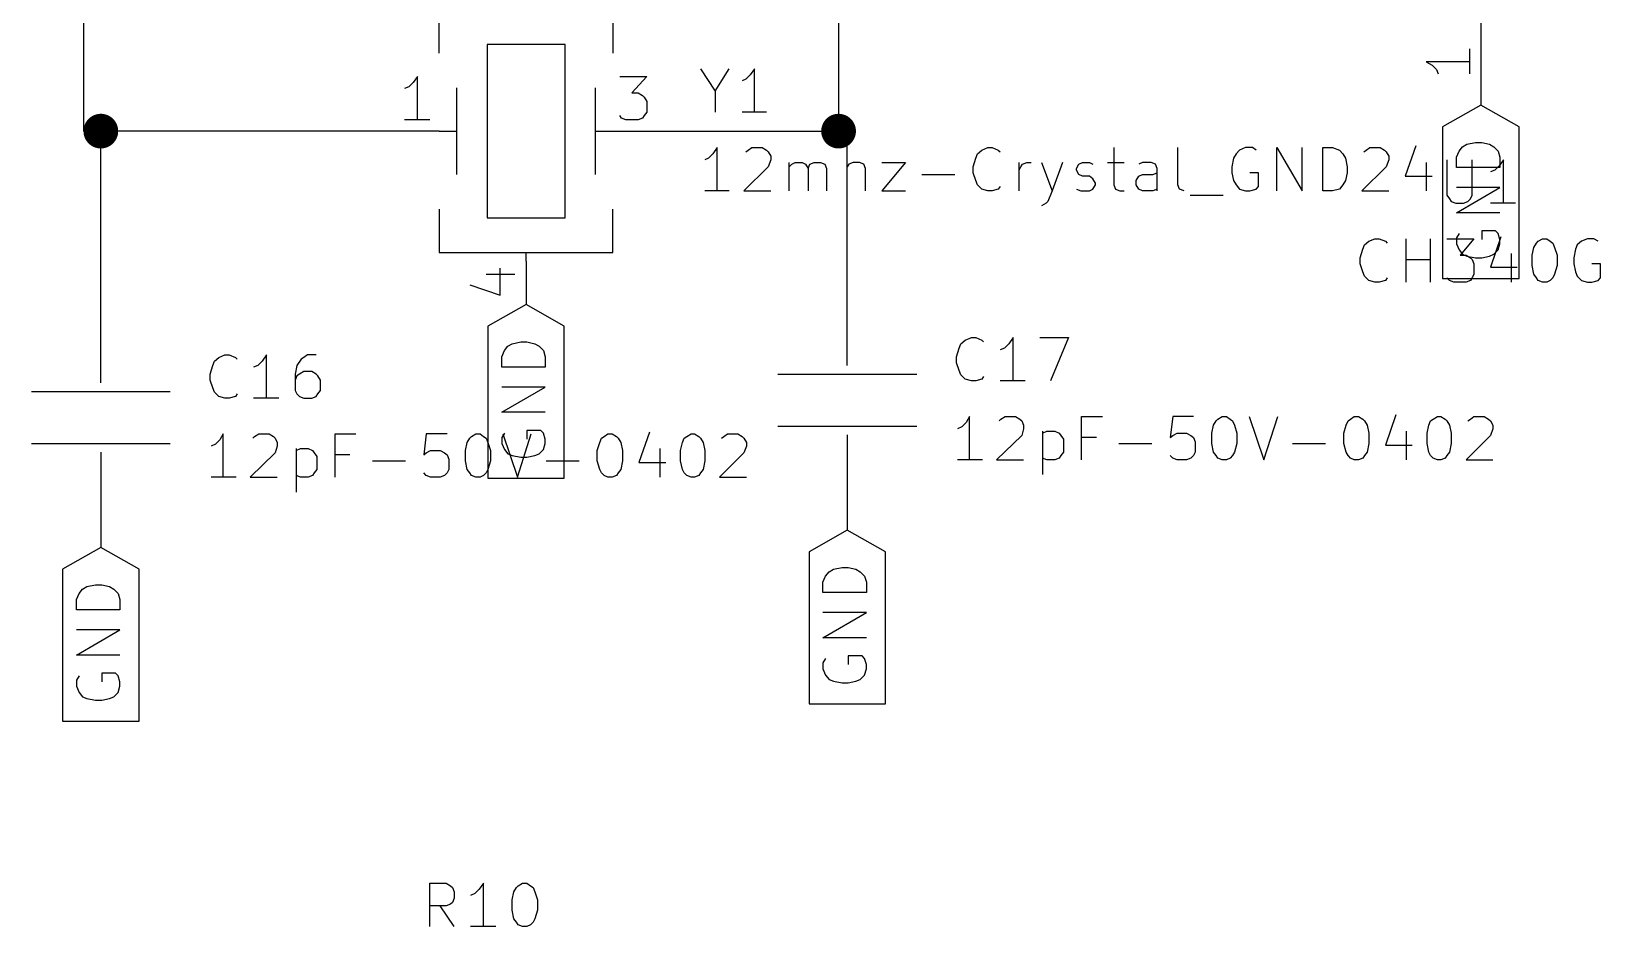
# Model space of a CAD drawing. Extents: x 0.4 to 11.3, y -7.9 to -0.4.
# Drawn here: x 3.33 to 5.138, y -3.397 to -2.365 of the extents above; entities that cross this region are included whole.
import ezdxf

# ---------------------------------------------------------------- set-up
doc = ezdxf.new("R2010")
doc.units = 0
doc.header["$MEASUREMENT"] = 0
for name, color, linetype in [('CYAN2', 4, 'CONTINUOUS'), ('GREEN2', 3, 'CONTINUOUS'), ('RED2', 1, 'CONTINUOUS')]:
    doc.layers.add(name, color=color, linetype=linetype)

msp = doc.modelspace()

# ---------------------------------------------------------------- linework, layer by layer
at = {"layer": 'CYAN2', "linetype": 'CONTINUOUS'}
for p, q in [((4.101, -2.408), (4.118, -2.434)), ((4.118, -2.434), (4.134, -2.408)), ((4.153, -2.42), (4.149, -2.422)), ((4.158, -2.415), (4.153, -2.42)), ((4.163, -2.408), (4.158, -2.415)), ((4.163, -2.458), (4.163, -2.408)), ((4.118, -2.434), (4.118, -2.458)), ((4.177, -2.458), (4.149, -2.458)), ((4.11, -2.511), (4.106, -2.513)), ((4.115, -2.506), (4.11, -2.511)), ((4.12, -2.499), (4.115, -2.506)), ((4.12, -2.549), (4.12, -2.499)), ((4.153, -2.504), (4.156, -2.502)), ((4.156, -2.502), (4.16, -2.499)), ((4.16, -2.499), (4.172, -2.499)), ((4.172, -2.499), (4.177, -2.502)), ((4.177, -2.502), (4.179, -2.504)), ((4.179, -2.504), (4.182, -2.509)), ((4.182, -2.513), (4.179, -2.521)), ((4.182, -2.509), (4.182, -2.513)), ((4.27, -2.549), (4.27, -2.499)), ((4.415, -2.521), (4.418, -2.511)), ((4.418, -2.511), (4.42, -2.506)), ((4.42, -2.506), (4.425, -2.502)), ((4.425, -2.502), (4.432, -2.499)), ((4.432, -2.499), (4.437, -2.499)), ((4.437, -2.499), (4.444, -2.502)), ((4.444, -2.502), (4.446, -2.504)), ((4.577, -2.499), (4.577, -2.542)), ((4.651, -2.542), (4.651, -2.499)), ((4.715, -2.511), (4.713, -2.521)), ((4.718, -2.506), (4.715, -2.511)), ((4.722, -2.502), (4.718, -2.506)), ((4.729, -2.499), (4.722, -2.502)), ((4.737, -2.499), (4.729, -2.499)), ((4.741, -2.502), (4.737, -2.499)), ((4.765, -2.549), (4.765, -2.499)), ((4.765, -2.499), (4.794, -2.549)), ((4.794, -2.549), (4.794, -2.499)), ((4.818, -2.549), (4.818, -2.499)), ((4.818, -2.499), (4.829, -2.499)), ((4.829, -2.499), (4.837, -2.502)), ((4.837, -2.502), (4.841, -2.506)), ((4.841, -2.506), (4.844, -2.511)), ((4.844, -2.511), (4.846, -2.521)), ((4.865, -2.504), (4.868, -2.502)), ((4.868, -2.502), (4.872, -2.499)), ((4.872, -2.499), (4.884, -2.499)), ((4.884, -2.499), (4.889, -2.502)), ((4.889, -2.502), (4.891, -2.504)), ((4.891, -2.504), (4.894, -2.509)), ((4.894, -2.513), (4.891, -2.521)), ((4.894, -2.509), (4.894, -2.513)), ((4.925, -2.497), (4.913, -2.532)), ((4.961, -2.513), (4.961, -2.554)), ((4.99, -2.554), (4.99, -2.513)), ((5.026, -2.513), (5.021, -2.52)), ((5.026, -2.563), (5.026, -2.513)), ((4.179, -2.521), (4.151, -2.549)), ((4.203, -2.549), (4.203, -2.516)), ((4.203, -2.521), (4.206, -2.518)), ((4.206, -2.518), (4.21, -2.516)), ((4.21, -2.516), (4.218, -2.516)), ((4.218, -2.516), (4.222, -2.518)), ((4.222, -2.518), (4.225, -2.523)), ((4.225, -2.523), (4.227, -2.518)), ((4.225, -2.523), (4.225, -2.549)), ((4.227, -2.518), (4.232, -2.516)), ((4.232, -2.516), (4.239, -2.516)), ((4.239, -2.516), (4.244, -2.518)), ((4.244, -2.518), (4.246, -2.523)), ((4.246, -2.523), (4.246, -2.549)), ((4.272, -2.518), (4.27, -2.521)), ((4.277, -2.516), (4.272, -2.518)), ((4.284, -2.516), (4.277, -2.516)), ((4.289, -2.518), (4.284, -2.516)), ((4.291, -2.523), (4.289, -2.518)), ((4.291, -2.549), (4.291, -2.523)), ((4.31, -2.516), (4.337, -2.516)), ((4.337, -2.516), (4.31, -2.549)), ((4.356, -2.53), (4.394, -2.53)), ((4.415, -2.528), (4.415, -2.521)), ((4.418, -2.537), (4.415, -2.528)), ((4.468, -2.549), (4.468, -2.516)), ((4.468, -2.525), (4.47, -2.521)), ((4.47, -2.521), (4.472, -2.518)), ((4.472, -2.518), (4.477, -2.516)), ((4.477, -2.516), (4.482, -2.516)), ((4.494, -2.516), (4.506, -2.549)), ((4.518, -2.516), (4.506, -2.549)), ((4.534, -2.523), (4.537, -2.518)), ((4.534, -2.525), (4.534, -2.523)), ((4.537, -2.53), (4.534, -2.525)), ((4.537, -2.518), (4.541, -2.516)), ((4.541, -2.532), (4.537, -2.53)), ((4.541, -2.516), (4.549, -2.516)), ((4.549, -2.516), (4.553, -2.518)), ((4.57, -2.516), (4.589, -2.516)), ((4.61, -2.516), (4.606, -2.518)), ((4.606, -2.532), (4.61, -2.53)), ((4.62, -2.516), (4.61, -2.516)), ((4.61, -2.53), (4.622, -2.53)), ((4.625, -2.518), (4.62, -2.516)), ((4.622, -2.53), (4.627, -2.528)), ((4.627, -2.523), (4.625, -2.518)), ((4.627, -2.549), (4.627, -2.523)), ((4.713, -2.521), (4.713, -2.528)), ((4.713, -2.528), (4.715, -2.537)), ((4.744, -2.528), (4.734, -2.528)), ((4.744, -2.544), (4.744, -2.528)), ((4.846, -2.528), (4.844, -2.537)), ((4.846, -2.521), (4.846, -2.528)), ((4.891, -2.521), (4.863, -2.549)), ((4.937, -2.516), (4.937, -2.549)), ((5.016, -2.525), (5.011, -2.527)), ((5.021, -2.52), (5.016, -2.525)), ((4.134, -2.549), (4.106, -2.549)), ((4.151, -2.549), (4.182, -2.549)), ((4.31, -2.549), (4.337, -2.549)), ((4.42, -2.542), (4.418, -2.537)), ((4.425, -2.547), (4.42, -2.542)), ((4.432, -2.549), (4.425, -2.547)), ((4.437, -2.549), (4.432, -2.549)), ((4.444, -2.547), (4.437, -2.549)), ((4.446, -2.544), (4.444, -2.547)), ((4.506, -2.549), (4.501, -2.561)), ((4.534, -2.547), (4.539, -2.549)), ((4.539, -2.549), (4.549, -2.549)), ((4.549, -2.532), (4.541, -2.532)), ((4.553, -2.535), (4.549, -2.532)), ((4.549, -2.549), (4.553, -2.547)), ((4.556, -2.54), (4.553, -2.535)), ((4.553, -2.547), (4.556, -2.542)), ((4.556, -2.542), (4.556, -2.54)), ((4.577, -2.542), (4.579, -2.547)), ((4.579, -2.547), (4.584, -2.549)), ((4.584, -2.549), (4.589, -2.549)), ((4.603, -2.537), (4.606, -2.532)), ((4.603, -2.542), (4.603, -2.537)), ((4.606, -2.547), (4.603, -2.542)), ((4.61, -2.549), (4.606, -2.547)), ((4.622, -2.549), (4.61, -2.549)), ((4.627, -2.547), (4.622, -2.549)), ((4.653, -2.547), (4.651, -2.542)), ((4.658, -2.549), (4.653, -2.547)), ((4.715, -2.537), (4.718, -2.542)), ((4.718, -2.542), (4.722, -2.547)), ((4.722, -2.547), (4.729, -2.549)), ((4.729, -2.549), (4.734, -2.549)), ((4.734, -2.549), (4.741, -2.547)), ((4.741, -2.547), (4.744, -2.544)), ((4.829, -2.549), (4.818, -2.549)), ((4.837, -2.547), (4.829, -2.549)), ((4.841, -2.542), (4.837, -2.547)), ((4.844, -2.537), (4.841, -2.542)), ((4.863, -2.549), (4.894, -2.549)), ((4.913, -2.532), (4.944, -2.532)), ((4.499, -2.563), (4.494, -2.566)), ((4.501, -2.561), (4.499, -2.563)), ((4.665, -2.554), (4.703, -2.554)), ((4.961, -2.554), (4.964, -2.558)), ((4.964, -2.558), (4.966, -2.561)), ((4.966, -2.561), (4.971, -2.563)), ((4.971, -2.563), (4.98, -2.563)), ((4.98, -2.563), (4.985, -2.561)), ((4.985, -2.561), (4.988, -2.558)), ((4.988, -2.558), (4.99, -2.554)), ((5.04, -2.563), (5.011, -2.563)), ((5.023, -2.602), (5.011, -2.637)), ((4.861, -2.626), (4.864, -2.616)), ((4.864, -2.616), (4.866, -2.611)), ((4.866, -2.611), (4.871, -2.607)), ((4.871, -2.607), (4.878, -2.604)), ((4.878, -2.604), (4.883, -2.604)), ((4.883, -2.604), (4.89, -2.607)), ((4.89, -2.607), (4.892, -2.609)), ((4.914, -2.654), (4.914, -2.604)), ((4.942, -2.654), (4.942, -2.604)), ((4.961, -2.604), (4.992, -2.604)), ((4.992, -2.604), (4.976, -2.623)), ((5.035, -2.621), (5.035, -2.654)), ((5.059, -2.623), (5.061, -2.614)), ((5.061, -2.614), (5.064, -2.609)), ((5.064, -2.609), (5.066, -2.607)), ((5.066, -2.607), (5.071, -2.604)), ((5.071, -2.604), (5.076, -2.604)), ((5.076, -2.604), (5.08, -2.607)), ((5.08, -2.607), (5.083, -2.609)), ((5.083, -2.609), (5.085, -2.614)), ((5.085, -2.614), (5.088, -2.623)), ((5.109, -2.616), (5.107, -2.626)), ((5.111, -2.611), (5.109, -2.616)), ((5.116, -2.607), (5.111, -2.611)), ((5.123, -2.604), (5.116, -2.607)), ((5.13, -2.604), (5.123, -2.604)), ((5.135, -2.607), (5.13, -2.604)), ((4.861, -2.633), (4.861, -2.626)), ((4.864, -2.642), (4.861, -2.633)), ((4.914, -2.628), (4.942, -2.628)), ((4.976, -2.623), (4.983, -2.623)), ((4.983, -2.623), (4.988, -2.626)), ((4.988, -2.626), (4.99, -2.628)), ((4.99, -2.628), (4.992, -2.633)), ((4.992, -2.633), (4.992, -2.645)), ((5.011, -2.637), (5.042, -2.637)), ((5.059, -2.635), (5.059, -2.623)), ((5.061, -2.645), (5.059, -2.635)), ((5.088, -2.635), (5.085, -2.645)), ((5.088, -2.623), (5.088, -2.635)), ((5.107, -2.626), (5.107, -2.633)), ((5.107, -2.633), (5.109, -2.642)), ((5.138, -2.633), (5.128, -2.633)), ((5.138, -2.649), (5.138, -2.633)), ((4.866, -2.647), (4.864, -2.642)), ((4.871, -2.652), (4.866, -2.647)), ((4.878, -2.654), (4.871, -2.652)), ((4.883, -2.654), (4.878, -2.654)), ((4.89, -2.652), (4.883, -2.654)), ((4.892, -2.649), (4.89, -2.652)), ((4.964, -2.652), (4.961, -2.649)), ((4.969, -2.654), (4.964, -2.652)), ((4.983, -2.654), (4.969, -2.654)), ((4.988, -2.652), (4.983, -2.654)), ((4.99, -2.649), (4.988, -2.652)), ((4.992, -2.645), (4.99, -2.649)), ((5.064, -2.649), (5.061, -2.645)), ((5.066, -2.652), (5.064, -2.649)), ((5.071, -2.654), (5.066, -2.652)), ((5.076, -2.654), (5.071, -2.654)), ((5.08, -2.652), (5.076, -2.654)), ((5.083, -2.649), (5.08, -2.652)), ((5.085, -2.645), (5.083, -2.649)), ((5.109, -2.642), (5.111, -2.647)), ((5.111, -2.647), (5.116, -2.652)), ((5.116, -2.652), (5.123, -2.654)), ((5.123, -2.654), (5.128, -2.654)), ((5.128, -2.654), (5.135, -2.652)), ((5.135, -2.652), (5.138, -2.649)), ((4.396, -2.74), (4.399, -2.73)), ((4.399, -2.73), (4.401, -2.725)), ((4.401, -2.725), (4.406, -2.721)), ((4.406, -2.721), (4.413, -2.718)), ((4.413, -2.718), (4.418, -2.718)), ((4.418, -2.718), (4.425, -2.721)), ((4.425, -2.721), (4.427, -2.723)), ((4.451, -2.73), (4.446, -2.732)), ((4.456, -2.725), (4.451, -2.73)), ((4.461, -2.718), (4.456, -2.725)), ((4.461, -2.768), (4.461, -2.718)), ((4.492, -2.718), (4.525, -2.718)), ((4.525, -2.718), (4.504, -2.768)), ((3.539, -2.75), (3.541, -2.745)), ((3.541, -2.745), (3.546, -2.741)), ((3.546, -2.741), (3.553, -2.738)), ((3.553, -2.738), (3.558, -2.738)), ((3.558, -2.738), (3.565, -2.741)), ((3.565, -2.741), (3.567, -2.743)), ((3.596, -2.745), (3.591, -2.75)), ((3.601, -2.738), (3.596, -2.745)), ((3.601, -2.788), (3.601, -2.738)), ((3.641, -2.743), (3.636, -2.75)), ((3.644, -2.741), (3.641, -2.743)), ((3.648, -2.738), (3.644, -2.741)), ((3.658, -2.738), (3.648, -2.738)), ((4.396, -2.747), (4.396, -2.74)), ((4.399, -2.756), (4.396, -2.747)), ((3.536, -2.76), (3.539, -2.75)), ((3.536, -2.767), (3.536, -2.76)), ((3.591, -2.75), (3.586, -2.752)), ((3.636, -2.75), (3.634, -2.76)), ((3.634, -2.76), (3.634, -2.779)), ((3.636, -2.762), (3.634, -2.767)), ((3.639, -2.76), (3.636, -2.762)), ((3.644, -2.757), (3.639, -2.76)), ((3.653, -2.757), (3.644, -2.757)), ((3.658, -2.76), (3.653, -2.757)), ((3.66, -2.762), (3.658, -2.76)), ((3.663, -2.767), (3.66, -2.762)), ((4.401, -2.761), (4.399, -2.756)), ((4.406, -2.766), (4.401, -2.761)), ((4.413, -2.768), (4.406, -2.766)), ((4.425, -2.766), (4.418, -2.768)), ((4.427, -2.763), (4.425, -2.766)), ((3.539, -2.776), (3.536, -2.767)), ((3.541, -2.781), (3.539, -2.776)), ((3.546, -2.786), (3.541, -2.781)), ((3.567, -2.783), (3.565, -2.786)), ((3.634, -2.779), (3.636, -2.783)), ((3.636, -2.783), (3.639, -2.786)), ((3.658, -2.786), (3.66, -2.783)), ((3.66, -2.783), (3.663, -2.779)), ((3.663, -2.779), (3.663, -2.767)), ((4.418, -2.768), (4.413, -2.768)), ((4.475, -2.768), (4.446, -2.768)), ((3.553, -2.788), (3.546, -2.786)), ((3.558, -2.788), (3.553, -2.788)), ((3.565, -2.786), (3.558, -2.788)), ((3.615, -2.788), (3.586, -2.788)), ((3.639, -2.786), (3.644, -2.788)), ((3.644, -2.788), (3.653, -2.788)), ((3.653, -2.788), (3.658, -2.786)), ((4.407, -2.816), (4.402, -2.821)), ((4.411, -2.809), (4.407, -2.816)), ((4.411, -2.859), (4.411, -2.809)), ((4.445, -2.814), (4.447, -2.812)), ((4.447, -2.812), (4.452, -2.809)), ((4.452, -2.809), (4.464, -2.809)), ((4.464, -2.809), (4.469, -2.812)), ((4.469, -2.812), (4.471, -2.814)), ((4.471, -2.814), (4.473, -2.819)), ((4.473, -2.819), (4.473, -2.823)), ((4.54, -2.859), (4.54, -2.809)), ((4.54, -2.809), (4.564, -2.809)), ((4.645, -2.809), (4.642, -2.833)), ((4.669, -2.809), (4.645, -2.809)), ((4.69, -2.828), (4.692, -2.819)), ((4.692, -2.819), (4.695, -2.814)), ((4.695, -2.814), (4.697, -2.812)), ((4.697, -2.812), (4.702, -2.809)), ((4.702, -2.809), (4.707, -2.809)), ((4.707, -2.809), (4.711, -2.812)), ((4.711, -2.812), (4.714, -2.814)), ((4.714, -2.814), (4.716, -2.819)), ((4.716, -2.819), (4.719, -2.828)), ((4.733, -2.809), (4.75, -2.859)), ((4.75, -2.859), (4.766, -2.809)), ((4.842, -2.828), (4.845, -2.819)), ((4.845, -2.819), (4.847, -2.814)), ((4.847, -2.814), (4.85, -2.812)), ((4.85, -2.812), (4.854, -2.809)), ((4.854, -2.809), (4.859, -2.809)), ((4.859, -2.809), (4.864, -2.812)), ((4.864, -2.812), (4.866, -2.814)), ((4.866, -2.814), (4.869, -2.819)), ((4.869, -2.819), (4.871, -2.828)), ((4.902, -2.807), (4.89, -2.842)), ((4.938, -2.828), (4.94, -2.819)), ((4.94, -2.819), (4.942, -2.814)), ((4.942, -2.814), (4.945, -2.812)), ((4.945, -2.812), (4.95, -2.809)), ((4.95, -2.809), (4.954, -2.809)), ((4.954, -2.809), (4.959, -2.812)), ((4.959, -2.812), (4.961, -2.814)), ((4.961, -2.814), (4.964, -2.819)), ((4.964, -2.819), (4.966, -2.828)), ((4.985, -2.814), (4.988, -2.812)), ((4.988, -2.812), (4.992, -2.809)), ((4.992, -2.809), (5.004, -2.809)), ((5.004, -2.809), (5.009, -2.812)), ((5.009, -2.812), (5.011, -2.814)), ((5.011, -2.814), (5.014, -2.819)), ((5.014, -2.819), (5.014, -2.823)), ((3.547, -2.836), (3.542, -2.841)), ((3.551, -2.829), (3.547, -2.836)), ((3.551, -2.879), (3.551, -2.829)), ((3.585, -2.834), (3.587, -2.832)), ((3.587, -2.832), (3.592, -2.829)), ((3.592, -2.829), (3.604, -2.829)), ((3.604, -2.829), (3.609, -2.832)), ((3.609, -2.832), (3.611, -2.834)), ((3.611, -2.834), (3.613, -2.839)), ((3.68, -2.879), (3.68, -2.829)), ((3.68, -2.829), (3.704, -2.829)), ((3.785, -2.829), (3.782, -2.853)), ((3.809, -2.829), (3.785, -2.829)), ((3.832, -2.839), (3.835, -2.834)), ((3.835, -2.834), (3.837, -2.832)), ((3.837, -2.832), (3.842, -2.829)), ((3.842, -2.829), (3.847, -2.829)), ((3.847, -2.829), (3.851, -2.832)), ((3.851, -2.832), (3.854, -2.834)), ((3.854, -2.834), (3.856, -2.839)), ((3.873, -2.829), (3.89, -2.879)), ((3.89, -2.879), (3.906, -2.829)), ((3.985, -2.839), (3.987, -2.834)), ((3.987, -2.834), (3.99, -2.832)), ((3.99, -2.832), (3.994, -2.829)), ((3.994, -2.829), (3.999, -2.829)), ((3.999, -2.829), (4.004, -2.832)), ((4.004, -2.832), (4.006, -2.834)), ((4.006, -2.834), (4.009, -2.839)), ((4.042, -2.827), (4.03, -2.862)), ((4.08, -2.839), (4.082, -2.834)), ((4.082, -2.834), (4.085, -2.832)), ((4.085, -2.832), (4.09, -2.829)), ((4.09, -2.829), (4.094, -2.829)), ((4.094, -2.829), (4.099, -2.832)), ((4.099, -2.832), (4.101, -2.834)), ((4.101, -2.834), (4.104, -2.839)), ((4.125, -2.834), (4.128, -2.832)), ((4.128, -2.832), (4.132, -2.829)), ((4.132, -2.829), (4.144, -2.829)), ((4.144, -2.829), (4.149, -2.832)), ((4.149, -2.832), (4.151, -2.834)), ((4.151, -2.834), (4.154, -2.839)), ((4.402, -2.821), (4.397, -2.823)), ((4.471, -2.831), (4.442, -2.859)), ((4.473, -2.823), (4.471, -2.831)), ((4.495, -2.826), (4.495, -2.876)), ((4.495, -2.828), (4.5, -2.826)), ((4.5, -2.826), (4.509, -2.826)), ((4.509, -2.826), (4.514, -2.828)), ((4.514, -2.828), (4.516, -2.831)), ((4.516, -2.831), (4.519, -2.835)), ((4.519, -2.835), (4.519, -2.85)), ((4.557, -2.833), (4.54, -2.833)), ((4.642, -2.833), (4.645, -2.831)), ((4.645, -2.831), (4.65, -2.828)), ((4.65, -2.828), (4.661, -2.828)), ((4.661, -2.828), (4.666, -2.831)), ((4.666, -2.831), (4.669, -2.833)), ((4.669, -2.833), (4.671, -2.838)), ((4.671, -2.838), (4.671, -2.85)), ((4.69, -2.84), (4.69, -2.828)), ((4.719, -2.828), (4.719, -2.84)), ((4.842, -2.84), (4.842, -2.828)), ((4.871, -2.828), (4.871, -2.84)), ((4.914, -2.826), (4.914, -2.859)), ((4.938, -2.84), (4.938, -2.828)), ((4.966, -2.828), (4.966, -2.84)), ((5.011, -2.831), (4.983, -2.859)), ((5.014, -2.823), (5.011, -2.831)), ((3.542, -2.841), (3.537, -2.843)), ((3.611, -2.851), (3.582, -2.879)), ((3.613, -2.843), (3.611, -2.851)), ((3.613, -2.839), (3.613, -2.843)), ((3.635, -2.846), (3.635, -2.896)), ((3.635, -2.848), (3.64, -2.846)), ((3.64, -2.846), (3.649, -2.846)), ((3.649, -2.846), (3.654, -2.848)), ((3.654, -2.848), (3.656, -2.851)), ((3.656, -2.851), (3.659, -2.855)), ((3.659, -2.855), (3.659, -2.87)), ((3.697, -2.853), (3.68, -2.853)), ((3.782, -2.853), (3.785, -2.851)), ((3.785, -2.851), (3.79, -2.848)), ((3.79, -2.848), (3.801, -2.848)), ((3.801, -2.848), (3.806, -2.851)), ((3.806, -2.851), (3.809, -2.853)), ((3.809, -2.853), (3.811, -2.858)), ((3.83, -2.848), (3.832, -2.839)), ((3.83, -2.86), (3.83, -2.848)), ((3.856, -2.839), (3.859, -2.848)), ((3.859, -2.848), (3.859, -2.86)), ((3.982, -2.848), (3.985, -2.839)), ((3.982, -2.86), (3.982, -2.848)), ((4.009, -2.839), (4.011, -2.848)), ((4.011, -2.848), (4.011, -2.86)), ((4.054, -2.846), (4.054, -2.879)), ((4.078, -2.848), (4.08, -2.839)), ((4.078, -2.86), (4.078, -2.848)), ((4.104, -2.839), (4.106, -2.848)), ((4.106, -2.848), (4.106, -2.86)), ((4.151, -2.851), (4.123, -2.879)), ((4.154, -2.843), (4.151, -2.851)), ((4.154, -2.839), (4.154, -2.843)), ((4.516, -2.854), (4.514, -2.857)), ((4.519, -2.85), (4.516, -2.854)), ((4.583, -2.84), (4.621, -2.84)), ((4.645, -2.857), (4.642, -2.854)), ((4.669, -2.854), (4.666, -2.857)), ((4.671, -2.85), (4.669, -2.854)), ((4.692, -2.85), (4.69, -2.84)), ((4.695, -2.854), (4.692, -2.85)), ((4.697, -2.857), (4.695, -2.854)), ((4.714, -2.854), (4.711, -2.857)), ((4.716, -2.85), (4.714, -2.854)), ((4.719, -2.84), (4.716, -2.85)), ((4.783, -2.84), (4.821, -2.84)), ((4.845, -2.85), (4.842, -2.84)), ((4.847, -2.854), (4.845, -2.85)), ((4.85, -2.857), (4.847, -2.854)), ((4.866, -2.854), (4.864, -2.857)), ((4.869, -2.85), (4.866, -2.854)), ((4.871, -2.84), (4.869, -2.85)), ((4.89, -2.842), (4.921, -2.842)), ((4.94, -2.85), (4.938, -2.84)), ((4.942, -2.854), (4.94, -2.85)), ((4.945, -2.857), (4.942, -2.854)), ((4.961, -2.854), (4.959, -2.857)), ((4.964, -2.85), (4.961, -2.854)), ((4.966, -2.84), (4.964, -2.85)), ((3.656, -2.874), (3.654, -2.877)), ((3.659, -2.87), (3.656, -2.874)), ((3.723, -2.86), (3.761, -2.86)), ((3.785, -2.877), (3.782, -2.874)), ((3.809, -2.874), (3.806, -2.877)), ((3.811, -2.87), (3.809, -2.874)), ((3.811, -2.858), (3.811, -2.87)), ((3.832, -2.87), (3.83, -2.86)), ((3.835, -2.874), (3.832, -2.87)), ((3.837, -2.877), (3.835, -2.874)), ((3.854, -2.874), (3.851, -2.877)), ((3.856, -2.87), (3.854, -2.874)), ((3.859, -2.86), (3.856, -2.87)), ((3.923, -2.86), (3.961, -2.86)), ((3.985, -2.87), (3.982, -2.86)), ((3.987, -2.874), (3.985, -2.87)), ((3.99, -2.877), (3.987, -2.874)), ((4.006, -2.874), (4.004, -2.877)), ((4.009, -2.87), (4.006, -2.874)), ((4.011, -2.86), (4.009, -2.87)), ((4.03, -2.862), (4.061, -2.862)), ((4.08, -2.87), (4.078, -2.86)), ((4.082, -2.874), (4.08, -2.87)), ((4.085, -2.877), (4.082, -2.874)), ((4.101, -2.874), (4.099, -2.877)), ((4.104, -2.87), (4.101, -2.874)), ((4.106, -2.86), (4.104, -2.87)), ((4.426, -2.859), (4.397, -2.859)), ((4.442, -2.859), (4.473, -2.859)), ((4.5, -2.859), (4.495, -2.857)), ((4.509, -2.859), (4.5, -2.859)), ((4.514, -2.857), (4.509, -2.859)), ((4.65, -2.859), (4.645, -2.857)), ((4.661, -2.859), (4.65, -2.859)), ((4.666, -2.857), (4.661, -2.859)), ((4.702, -2.859), (4.697, -2.857)), ((4.707, -2.859), (4.702, -2.859)), ((4.711, -2.857), (4.707, -2.859)), ((4.854, -2.859), (4.85, -2.857)), ((4.859, -2.859), (4.854, -2.859)), ((4.864, -2.857), (4.859, -2.859)), ((4.95, -2.859), (4.945, -2.857)), ((4.954, -2.859), (4.95, -2.859)), ((4.959, -2.857), (4.954, -2.859)), ((4.983, -2.859), (5.014, -2.859)), ((3.566, -2.879), (3.537, -2.879)), ((3.582, -2.879), (3.613, -2.879)), ((3.64, -2.879), (3.635, -2.877)), ((3.649, -2.879), (3.64, -2.879)), ((3.654, -2.877), (3.649, -2.879)), ((3.79, -2.879), (3.785, -2.877)), ((3.801, -2.879), (3.79, -2.879)), ((3.806, -2.877), (3.801, -2.879)), ((3.842, -2.879), (3.837, -2.877)), ((3.847, -2.879), (3.842, -2.879)), ((3.851, -2.877), (3.847, -2.879)), ((3.994, -2.879), (3.99, -2.877)), ((3.999, -2.879), (3.994, -2.879)), ((4.004, -2.877), (3.999, -2.879)), ((4.09, -2.879), (4.085, -2.877)), ((4.094, -2.879), (4.09, -2.879)), ((4.099, -2.877), (4.094, -2.879)), ((4.123, -2.879), (4.154, -2.879)), ((3.789, -3.397), (3.789, -3.347)), ((3.789, -3.347), (3.808, -3.347)), ((3.808, -3.347), (3.813, -3.35)), ((3.813, -3.35), (3.815, -3.352)), ((3.815, -3.352), (3.817, -3.357)), ((3.817, -3.357), (3.817, -3.364)), ((3.841, -3.359), (3.836, -3.361)), ((3.846, -3.354), (3.841, -3.359)), ((3.851, -3.347), (3.846, -3.354)), ((3.851, -3.397), (3.851, -3.347)), ((3.884, -3.366), (3.886, -3.357)), ((3.886, -3.357), (3.889, -3.352)), ((3.889, -3.352), (3.891, -3.35)), ((3.891, -3.35), (3.896, -3.347)), ((3.896, -3.347), (3.901, -3.347)), ((3.901, -3.347), (3.905, -3.35)), ((3.905, -3.35), (3.908, -3.352)), ((3.908, -3.352), (3.91, -3.357)), ((3.91, -3.357), (3.913, -3.366)), ((3.808, -3.373), (3.789, -3.373)), ((3.817, -3.397), (3.801, -3.373)), ((3.813, -3.371), (3.808, -3.373)), ((3.815, -3.369), (3.813, -3.371)), ((3.817, -3.364), (3.815, -3.369)), ((3.884, -3.378), (3.884, -3.366)), ((3.886, -3.388), (3.884, -3.378)), ((3.913, -3.378), (3.91, -3.388)), ((3.913, -3.366), (3.913, -3.378)), ((3.865, -3.397), (3.836, -3.397)), ((3.889, -3.392), (3.886, -3.388)), ((3.891, -3.395), (3.889, -3.392)), ((3.896, -3.397), (3.891, -3.395)), ((3.901, -3.397), (3.896, -3.397)), ((3.905, -3.395), (3.901, -3.397)), ((3.908, -3.392), (3.905, -3.395)), ((3.91, -3.388), (3.908, -3.392))]:
    msp.add_line(p, q, dxfattribs=at)
at = {"layer": 'GREEN2', "linetype": 'CONTINUOUS'}
for p, q in [((3.39, -2.05), (3.39, -2.48)), ((4.26, -2.25), (4.26, -2.48)), ((3.41, -2.48), (3.39, -2.48)), ((3.41, -2.66), (3.41, -2.48)), ((3.75, -2.48), (3.41, -2.48)), ((4.05, -2.48), (4.26, -2.48)), ((4.27, -2.48), (4.26, -2.48)), ((4.27, -2.64), (4.27, -2.48))]:
    msp.add_line(p, q, dxfattribs=at)
at = {"layer": 'GREEN2', "const_width": 0.02}
for points in [[(3.4, -2.48, 1), (3.42, -2.48, 1)], [(4.25, -2.48, 1), (4.27, -2.48, 1)]]:
    msp.add_lwpolyline(points, format="xyb", close=True, dxfattribs=at)
at = {"layer": 'RED2', "linetype": 'CONTINUOUS'}
for p, q in [((3.8, -2.39), (3.8, -2.34)), ((4, -2.34), (4, -2.39)), ((5, -2.35), (5, -2.45)), ((3.855, -2.38), (3.855, -2.58)), ((3.945, -2.38), (3.855, -2.38)), ((3.945, -2.58), (3.945, -2.38)), ((4.987, -2.385), (4.987, -2.414)), ((4.987, -2.4), (4.937, -2.4)), ((4.937, -2.4), (4.944, -2.404)), ((4.944, -2.404), (4.949, -2.409)), ((3.775, -2.417), (3.77, -2.424)), ((3.775, -2.467), (3.775, -2.417)), ((4.008, -2.417), (4.039, -2.417)), ((4.039, -2.417), (4.022, -2.436)), ((4.949, -2.409), (4.951, -2.414)), ((3.765, -2.429), (3.76, -2.431)), ((3.77, -2.424), (3.765, -2.429)), ((3.82, -2.53), (3.82, -2.43)), ((3.98, -2.53), (3.98, -2.43)), ((4.022, -2.436), (4.029, -2.436)), ((4.029, -2.436), (4.034, -2.439)), ((4.034, -2.439), (4.036, -2.441)), ((4.036, -2.441), (4.039, -2.446)), ((4.039, -2.458), (4.036, -2.462)), ((4.039, -2.446), (4.039, -2.458)), ((5, -2.45), (4.956, -2.475)), ((5.044, -2.475), (5, -2.45)), ((3.789, -2.467), (3.76, -2.467)), ((4.01, -2.465), (4.008, -2.462)), ((4.015, -2.467), (4.01, -2.465)), ((4.029, -2.467), (4.015, -2.467)), ((4.034, -2.465), (4.029, -2.467)), ((4.036, -2.462), (4.034, -2.465)), ((4.956, -2.475), (4.956, -2.65)), ((5.044, -2.65), (5.044, -2.475)), ((3.8, -2.48), (3.75, -2.48)), ((3.8, -2.48), (3.82, -2.48)), ((3.98, -2.48), (4, -2.48)), ((4, -2.48), (4.05, -2.48)), ((4.979, -2.498), (4.984, -2.495)), ((4.984, -2.495), (4.994, -2.493)), ((4.994, -2.493), (5.001, -2.493)), ((5.001, -2.493), (5.01, -2.495)), ((5.01, -2.495), (5.015, -2.498)), ((4.972, -2.51), (4.975, -2.503)), ((4.972, -2.522), (4.972, -2.51)), ((4.975, -2.503), (4.979, -2.498)), ((5.015, -2.498), (5.02, -2.503)), ((5.02, -2.503), (5.022, -2.51)), ((5.022, -2.51), (5.022, -2.522)), ((5.022, -2.522), (4.972, -2.522)), ((4.972, -2.574), (5.022, -2.545)), ((5.022, -2.545), (4.972, -2.545)), ((3.8, -2.57), (3.8, -2.62)), ((3.855, -2.58), (3.945, -2.58)), ((4, -2.62), (4, -2.57)), ((5.022, -2.574), (4.972, -2.574)), ((4.975, -2.598), (4.972, -2.603)), ((4.972, -2.603), (4.972, -2.61)), ((5.017, -2.595), (5.001, -2.595)), ((5.001, -2.595), (5.001, -2.605)), ((5.02, -2.598), (5.017, -2.595)), ((5.022, -2.605), (5.02, -2.598)), ((3.8, -2.62), (4, -2.62)), ((3.9, -2.63), (3.9, -2.62)), ((4.972, -2.61), (4.975, -2.617)), ((4.975, -2.617), (4.979, -2.622)), ((5.015, -2.622), (5.02, -2.617)), ((5.02, -2.617), (5.022, -2.61)), ((5.022, -2.61), (5.022, -2.605)), ((3.87, -2.669), (3.87, -2.638)), ((3.9, -2.63), (3.9, -2.68)), ((4.979, -2.622), (4.984, -2.624)), ((4.984, -2.624), (4.994, -2.626)), ((4.994, -2.626), (5.001, -2.626)), ((5.001, -2.626), (5.01, -2.624)), ((5.01, -2.624), (5.015, -2.622)), ((3.835, -2.657), (3.87, -2.669)), ((3.854, -2.645), (3.887, -2.645)), ((4.27, -2.75), (4.27, -2.64)), ((4.956, -2.65), (5, -2.65)), ((5, -2.65), (5.044, -2.65)), ((3.41, -2.77), (3.41, -2.66)), ((3.9, -2.68), (3.856, -2.705)), ((3.944, -2.705), (3.9, -2.68)), ((3.856, -2.705), (3.856, -2.88)), ((3.944, -2.88), (3.944, -2.705)), ((3.875, -2.733), (3.879, -2.728)), ((3.879, -2.728), (3.884, -2.725)), ((3.884, -2.725), (3.894, -2.723)), ((3.894, -2.723), (3.901, -2.723)), ((3.901, -2.723), (3.91, -2.725)), ((3.91, -2.725), (3.915, -2.728)), ((3.915, -2.728), (3.92, -2.733)), ((3.872, -2.74), (3.875, -2.733)), ((3.872, -2.752), (3.872, -2.74)), ((3.92, -2.733), (3.922, -2.74)), ((3.922, -2.74), (3.922, -2.752)), ((3.922, -2.752), (3.872, -2.752)), ((4.19, -2.76), (4.35, -2.76)), ((3.33, -2.78), (3.49, -2.78)), ((3.872, -2.804), (3.922, -2.775)), ((3.922, -2.775), (3.872, -2.775)), ((3.922, -2.804), (3.872, -2.804)), ((4.19, -2.82), (4.35, -2.82)), ((3.875, -2.828), (3.872, -2.833)), ((3.872, -2.833), (3.872, -2.84)), ((3.917, -2.825), (3.901, -2.825)), ((3.901, -2.825), (3.901, -2.835)), ((3.92, -2.828), (3.917, -2.825)), ((3.922, -2.835), (3.92, -2.828)), ((3.922, -2.84), (3.922, -2.835)), ((4.27, -2.83), (4.27, -2.94)), ((3.33, -2.84), (3.49, -2.84)), ((3.41, -2.85), (3.41, -2.96)), ((3.872, -2.84), (3.875, -2.847)), ((3.875, -2.847), (3.879, -2.852)), ((3.879, -2.852), (3.884, -2.854)), ((3.884, -2.854), (3.894, -2.856)), ((3.894, -2.856), (3.901, -2.856)), ((3.901, -2.856), (3.91, -2.854)), ((3.91, -2.854), (3.915, -2.852)), ((3.915, -2.852), (3.92, -2.847)), ((3.92, -2.847), (3.922, -2.84)), ((3.856, -2.88), (3.9, -2.88)), ((3.9, -2.88), (3.944, -2.88)), ((4.27, -2.94), (4.226, -2.965)), ((4.314, -2.965), (4.27, -2.94)), ((3.41, -2.96), (3.366, -2.985)), ((3.454, -2.985), (3.41, -2.96)), ((4.226, -2.965), (4.226, -3.14)), ((4.314, -3.14), (4.314, -2.965)), ((4.254, -2.985), (4.264, -2.983)), ((4.264, -2.983), (4.271, -2.983)), ((4.271, -2.983), (4.28, -2.985)), ((3.366, -2.985), (3.366, -3.16)), ((3.454, -3.16), (3.454, -2.985)), ((4.242, -3), (4.245, -2.993)), ((4.242, -3.012), (4.242, -3)), ((4.245, -2.993), (4.249, -2.988)), ((4.249, -2.988), (4.254, -2.985)), ((4.28, -2.985), (4.285, -2.988)), ((4.285, -2.988), (4.29, -2.993)), ((4.29, -2.993), (4.292, -3)), ((4.292, -3), (4.292, -3.012)), ((3.382, -3.02), (3.385, -3.013)), ((3.385, -3.013), (3.389, -3.008)), ((3.389, -3.008), (3.394, -3.005)), ((3.394, -3.005), (3.404, -3.003)), ((3.404, -3.003), (3.411, -3.003)), ((3.411, -3.003), (3.42, -3.005)), ((3.42, -3.005), (3.425, -3.008)), ((3.425, -3.008), (3.43, -3.013)), ((3.43, -3.013), (3.432, -3.02)), ((4.292, -3.012), (4.242, -3.012)), ((3.382, -3.032), (3.382, -3.02)), ((3.432, -3.032), (3.382, -3.032)), ((3.432, -3.02), (3.432, -3.032)), ((4.242, -3.064), (4.292, -3.035)), ((4.292, -3.035), (4.242, -3.035)), ((3.382, -3.084), (3.432, -3.055)), ((3.432, -3.055), (3.382, -3.055)), ((4.292, -3.064), (4.242, -3.064)), ((3.432, -3.084), (3.382, -3.084)), ((4.245, -3.088), (4.242, -3.093)), ((4.287, -3.085), (4.271, -3.085)), ((4.271, -3.085), (4.271, -3.095)), ((4.29, -3.088), (4.287, -3.085)), ((4.292, -3.095), (4.29, -3.088)), ((3.385, -3.108), (3.382, -3.113)), ((3.427, -3.105), (3.411, -3.105)), ((3.411, -3.105), (3.411, -3.115)), ((3.43, -3.108), (3.427, -3.105)), ((3.432, -3.115), (3.43, -3.108)), ((4.242, -3.093), (4.242, -3.1)), ((4.242, -3.1), (4.245, -3.107)), ((4.245, -3.107), (4.249, -3.112)), ((4.285, -3.112), (4.29, -3.107)), ((4.29, -3.107), (4.292, -3.1)), ((4.292, -3.1), (4.292, -3.095)), ((3.382, -3.113), (3.382, -3.12)), ((3.382, -3.12), (3.385, -3.127)), ((3.385, -3.127), (3.389, -3.132)), ((3.425, -3.132), (3.43, -3.127)), ((3.43, -3.127), (3.432, -3.12)), ((3.432, -3.12), (3.432, -3.115)), ((4.249, -3.112), (4.254, -3.114)), ((4.254, -3.114), (4.264, -3.116)), ((4.264, -3.116), (4.271, -3.116)), ((4.271, -3.116), (4.28, -3.114)), ((4.28, -3.114), (4.285, -3.112)), ((3.389, -3.132), (3.394, -3.134)), ((3.394, -3.134), (3.404, -3.136)), ((3.404, -3.136), (3.411, -3.136)), ((3.411, -3.136), (3.42, -3.134)), ((3.42, -3.134), (3.425, -3.132)), ((4.226, -3.14), (4.27, -3.14)), ((4.27, -3.14), (4.314, -3.14)), ((3.366, -3.16), (3.41, -3.16)), ((3.41, -3.16), (3.454, -3.16))]:
    msp.add_line(p, q, dxfattribs=at)

doc.saveas('drawing.dxf')
